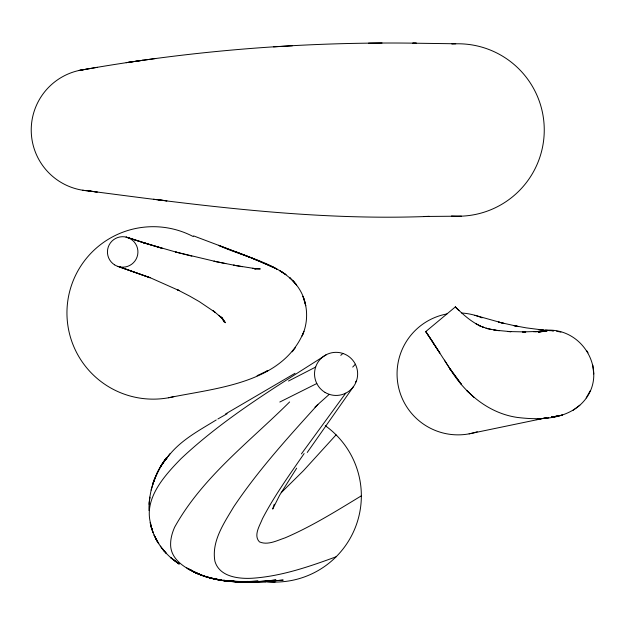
<?xml version="1.0" encoding="UTF-8"?>
<svg xmlns="http://www.w3.org/2000/svg" width="625" height="625" viewBox="0 0 625 625"><rect width="100%" height="100%" fill="white"/><g stroke="black" fill="none" stroke-linecap="round" stroke-linejoin="round"><path stroke-width="0.94" d="M474.805 315.273L503.766 323.391L498.469 322.086L518.555 326.602L513.438 325.508L526.203 327.859L543.375 330.07L538.539 329.656L549.969 330.586L545.242 330.273C585.445 326.883 611.141 377.281 579.828 405.219C562.945 419.844 538.438 419.992 517.438 417.445C488.43 413.32 464.625 393.008 449.82 368.539L461.602 384.617L449.82 368.539M148.969 510.531C148.758 491.633 154.805 472.633 166.57 457.758L160.547 466.625L155.602 476.859M149.367 503L149.773 497.117L149.094 504.305M304 331.25L302.125 335.977C307.781 323.602 308.109 308.969 302.984 296.352L305.734 305.734C298.406 265.523 249.047 259.688 218.531 245.297L250.641 257.586L273.195 267.266L251.531 257.859M274.242 504.266L272.688 509.086L279.672 495.164L296.672 468.172M151.117 490.078L154.828 478.164L152.734 484.492M303.586 332.258C282.086 383.773 215.688 387.961 168.523 397.766M155.289 477.664L153.078 483.297L157.461 472.188L163.125 462.398L166.484 457.945M590.188 390.852L586.18 397.961M166.266 459.438L167.234 457.766M166.57 457.758L160.547 466.625L169.836 453.789M307.25 452.461L353.508 386.586M168.117 456.508C180.484 440.234 199.156 430.453 216.242 419.953M304.133 453.57C289.516 474.844 274.297 495.875 262.391 518.852C259.836 525.578 253.195 535.414 259.438 541.867C267.844 545.578 277.086 540.461 285.078 537.859C311.812 526.398 336.547 510.891 361.344 495.836M301.422 453.891L345.727 393.172M355.391 382.281L356.539 380.703M292.203 351.828L295.367 347.68M336.086 434.859L303.461 470.695L281.219 492.664M317.922 404.453C288.227 437.219 258.305 470.117 233.641 506.938C223.984 523.203 211.305 541.414 214.93 561.32C219.477 576.812 238.438 578.992 252.117 578.25C281.148 576.352 308.969 566.719 336.086 556.805M352.711 367.078L355.367 364.25M289.617 401.961C249.672 441.703 202.43 477.141 174.664 527.148A90.445 40.945 -33 0 0 170.641 543.188C169.727 559.461 185.906 568.852 198.969 574.008C223.156 584.5 250.391 582.539 275.969 579.969C248.242 583.336 218.625 583.977 192.883 571.477C210.352 580.461 230.375 582.266 249.719 581.945L241.266 582.016L230.055 580.977M340.773 355.367L342.906 353.438M329.273 394.336L314.961 407.102M579.828 405.219L573.094 410.289M326.445 354.609C276.25 386.719 224.547 417.711 180.961 458.75C164.164 475.977 142.344 499.891 151.375 525.961M225.563 413.953L295.016 373.305M217.898 418.984L227.125 413.734M266.469 371.32L267.844 370.562L257.102 375.734L258.234 375.273M288.484 381.039L315.641 367.07M279.812 402.023L316.805 383.531M538.438 332.273L540.172 331.836M469.125 433.844L546.477 417.773M540.188 331.789L538.484 332.133L547.117 330.93L541.031 331.609L545.445 330.969L542.789 331.305M540.836 418.789L536.227 419.609L544.594 418.117M97.281 67.32L78.883 70.5C190.172 50.555 303.414 41.594 416.445 43.195L412.672 43.18L455.734 43.773M552.055 416.789L553.906 416.5L552.023 416.742M143.102 60.227L126.172 62.656L155.664 58.508M539.562 331.719L544.055 331.234L522.391 331.93L525.758 331.93L508.078 331.539L510.953 331.688L493.82 330.047L499.305 330.742M543.125 418.406L548.727 417.836M254.469 269.039L260.289 268.914L252.594 268.352L255.984 268.75L233.516 265.164L242.367 266.711M267.359 581.383L283.211 580.078L258.602 581.961L232.875 581.273L253.445 582.008L267.359 581.383L241.266 582.016L230.031 580.922M551.969 416.68L553.797 416.547L551.961 416.625M273.562 46.867L292.414 45.789M533.492 331.719L538.703 331.594L534.883 331.68M368.562 43.156L382.055 42.977M274.484 581.438L246.945 581.516M461.445 216.164L423.781 216.477L429.297 216.391C314.961 220.914 201.219 205.641 88.125 190.836L97.203 192.031L82.68 190.227M206 576.781L221.375 580.414L238.859 581.961L247.125 581.648C226.68 582.438 205.664 579.18 187.828 568.68C208.969 581.109 234.188 582.914 258.117 581.062L238.859 581.961L223.438 580.336M265.617 581.93L246.977 581.422M257.734 581.562L275.117 582.062M549.125 330.57L553.703 330.828L552.164 330.734M237.406 581.602L221.055 580.312L206.562 576.969M153.484 199.234L166.938 200.836L158.445 199.812M213.625 578.68L217.406 579.297M219.297 579.609L221.18 579.922M224.016 580.383L225.906 580.695M227.789 581L230.625 581.469M216.305 579.133L218.086 579.438M219.867 579.734L221.648 580.039M490.875 329.398L485.984 328.25L496.172 330.336M225.75 263.609L213.969 261.211L236.172 265.633M556.609 331.211L560.914 332.109M216.188 261.648L175.633 252.016L191.859 256.148M177.242 252.43L143.562 242.797L162.523 248.438L126.023 237.07L146.188 243.594L127.391 237.445M487.937 328.703L482.312 326.891L484.047 327.539C472.797 323.406 463.781 315.164 455.344 306.93L425.766 331.578L439.859 353.07L433.023 342.641M117.977 266.445L150.094 277.695L119.344 266.82L151.414 278.25L179.086 290.562L177.508 289.789L189.758 296.148L199.289 301.609L214.93 312.164L212.984 310.594L221.047 317.258L218.977 315.508L223.812 320.305L220.711 316.805L225.414 322.742L221.977 317.906M193.555 235.875L243.055 254.562M236.594 252.047L250.641 257.586M244.461 255.07L257.445 260.359M192.883 571.477L198.969 574.008L189.414 569.312M194.094 571.938L199.523 574.523M268.047 264.828L276.883 269.086L271.977 266.68M186.703 567.906L192.383 570.664M478.852 325.305L480.383 326.125L475.5 323.477M172.844 559.344L179.172 563.953L170.641 557.57L179.172 563.953C165.398 555.219 154.844 541.43 150.82 525.547L152.992 532.344L150.82 525.547M468.617 392.273L466.937 390.672L474.148 397.539M293.852 281.734L289.75 277.672L290.688 278.602M162.75 549.18L164.57 551.461L160.312 546.102M444.422 360.156L450.672 369.867L432.875 342.32M586.961 350.969L588.016 352.82M222.406 318.711L224.141 321.93L221.984 317.438M151.188 526.617L152.016 529.508L150.086 522.617M592.789 365.109L593.75 373.969M325.297 425.711A86.227 86.227 0 0 1 266.211 581.602M477.258 431.75A60.969 60.969 0 0 1 398.984 389.086A60.969 60.969 0 0 1 446.938 313.938M461.688 313.023A60.969 60.969 0 0 1 482.086 317.867M90.016 190.938A60.969 60.969 0 0 1 31.242 131.164A60.969 60.969 0 0 1 87.688 69.195M451.867 44A86.227 86.227 0 0 1 544.258 130.188A86.227 86.227 0 0 1 451.492 215.984M173.734 396.656A86.227 86.227 0 0 1 67.586 302.445A86.227 86.227 0 0 1 193.32 236.609M562.266 415.062L554.109 416.914L562.266 415.062M558.359 415.891L555.625 416.281L558.359 415.891M226.281 580.555L223.477 580.281L226.297 580.586M281.906 271.992L279.789 270.656L286.016 274.68L281.906 271.992M458.883 310.406L455.344 306.93L458.883 310.406M166.492 553.625L162.055 548.438L166.492 553.625M296.023 284.328L293.094 280.914L296.617 285.031L296.023 284.328M433.281 342.805L425.766 331.578L433.281 342.805M158.695 543.656L155.398 537.797L158.695 543.656M157.203 541.102L154.125 535.109L157.203 541.102M325.055 392.406A21.555 21.555 0 0 0 357.641 374.18A21.555 21.555 0 0 0 325.562 355.078A21.555 21.555 0 0 0 325.055 392.406M114.531 264.82A15.242 15.242 0 0 0 137.914 252.57A15.242 15.242 0 0 0 115.609 238.445A15.242 15.242 0 0 0 114.531 264.82"/></g></svg>
